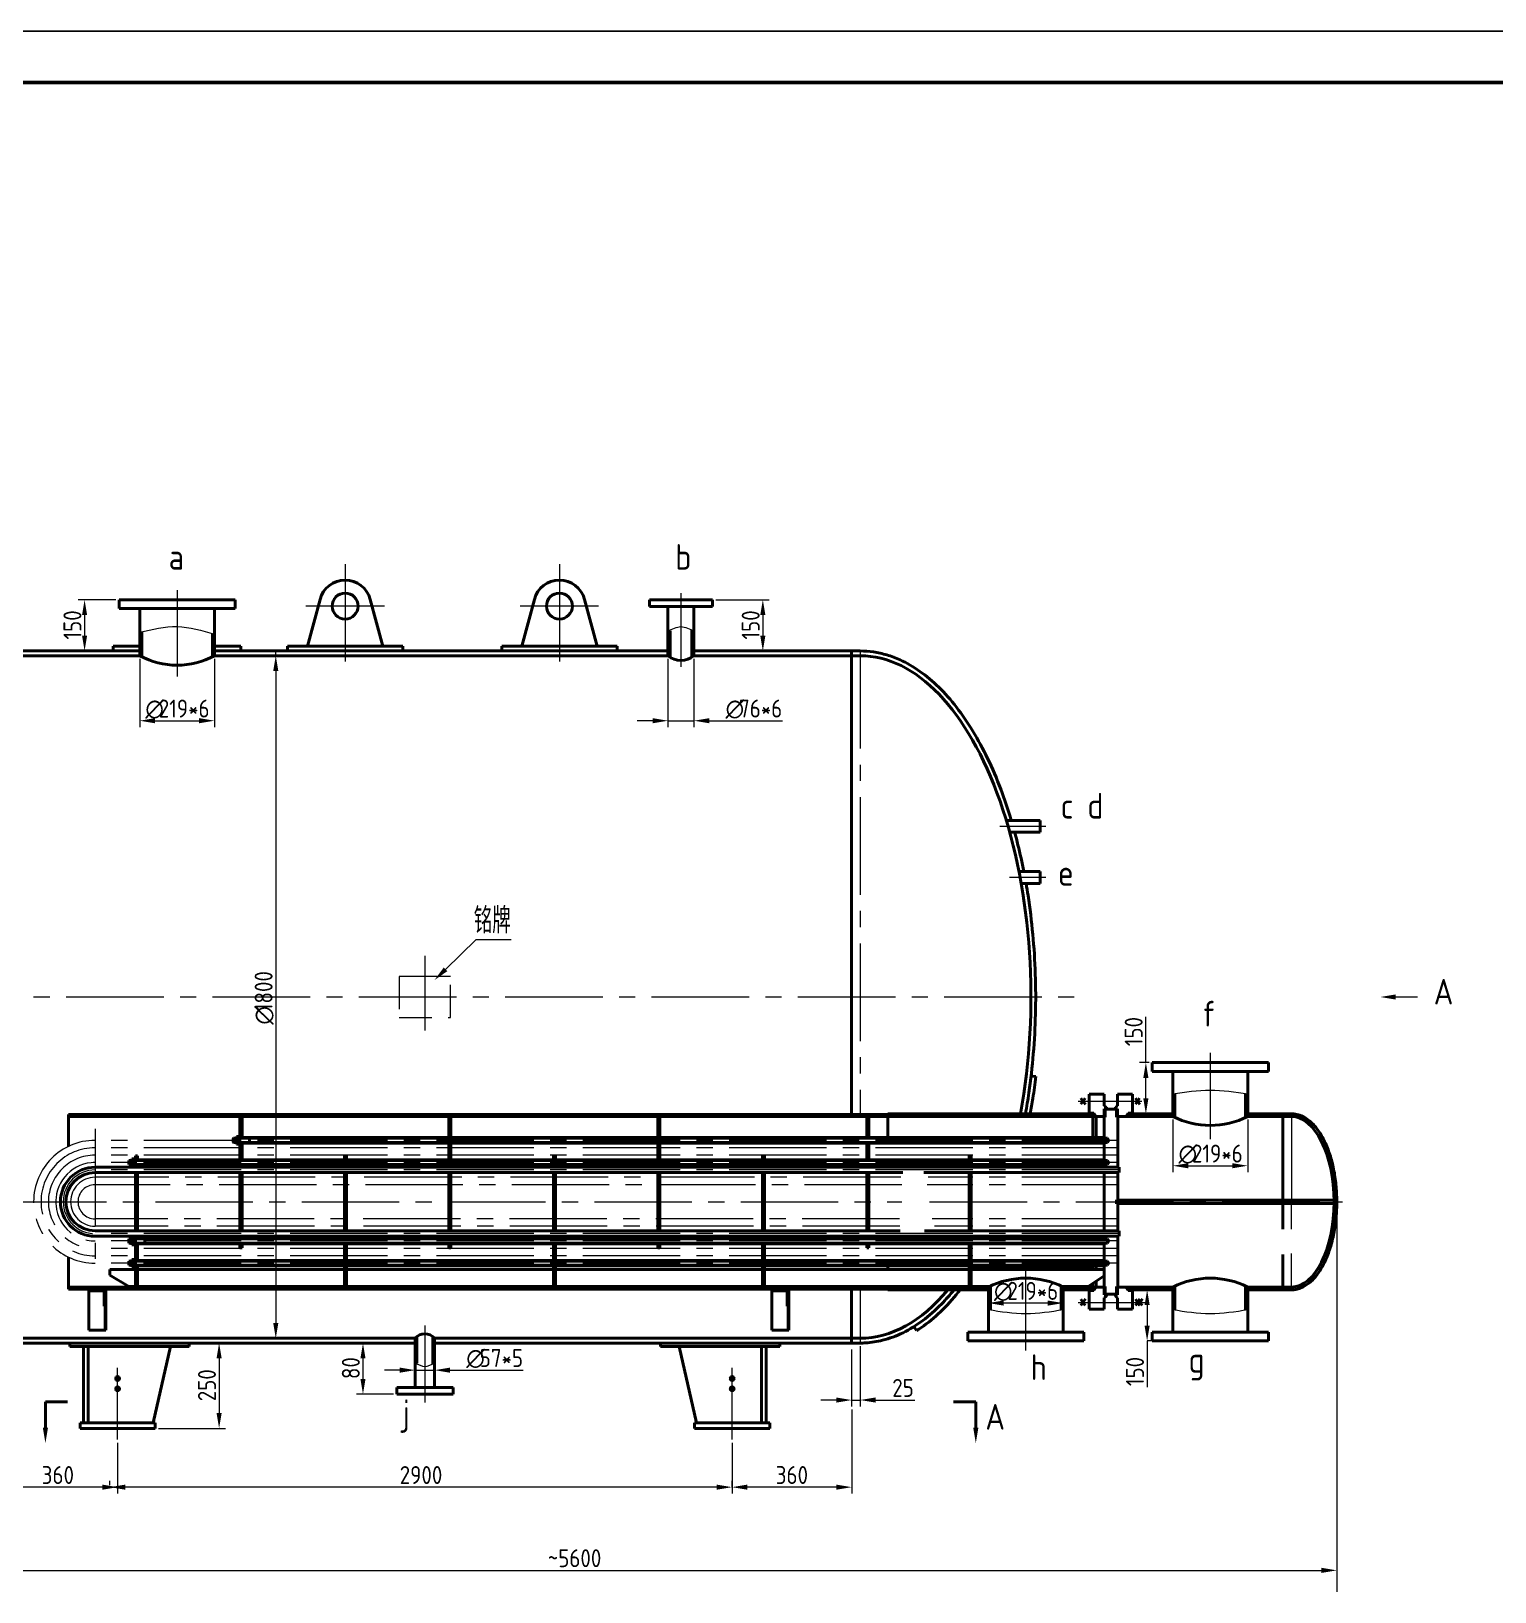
# Model space of a CAD drawing. Header units: millimetres. Extents: x -219752 to -218911, y 126587 to 127181.
# Drawn here: x -219603.5 to -219317.7, y 126875.7 to 127180.6 of the extents above; entities that cross this region are included whole.
import ezdxf

# ---------------------------------------------------------------- set-up
doc = ezdxf.new("R2010")
doc.units = ezdxf.units.MM
doc.linetypes.add('CENTER2', pattern=[28.575, 19.05, -3.175, 3.175, -3.175])
doc.linetypes.add('DASHED2', pattern=[9.525, 6.35, -3.175])
for name, color, linetype, lineweight in [('图层1', 7, 'Continuous', 40), ('图层3', 3, 'Continuous', 20), ('图层4', 2, 'Continuous', 20), ('图层5', 3, 'DASHED2', 20), ('图层6', 4, 'CENTER2', 20), ('图框_内框线', 5, 'Continuous', 50)]:
    doc.layers.add(name, color=color, linetype=linetype, lineweight=lineweight)
doc.layers.add('图框_外框线', color=7, linetype='Continuous')
doc.styles.add('工程字体', font='gbenor.shx', dxfattribs={"bigfont": 'gbcbig.shx'})
doc.dimstyles.new('ISO-25', dxfattribs={"dimtxt": 3.5, "dimasz": 3, "dimexe": 1.25, "dimexo": 0.625, "dimtad": 1, "dimtxsty": '工程字体', "dimcen": 2.5, "dimclrd": 3, "dimclre": 3, "dimclrt": 2, "dimadec": 0, "dimazin": 0, "dimtfac": 1, "dimtmove": 0, "dimatfit": 3, "dimfxl": 0, "dimlwd": 13, "dimlwe": 13, "dimarcsym": 0})

# ---------------------------------------------------------------- blocks, each defined once
blk = doc.blocks.new('*D3')
at = {"layer": 'Defpoints', "color": 0}
for p in [(-219609.95, 126911.11), (-219586.62, 126905.47), (-219609.95, 126896.16)]:
    blk.add_point(p, dxfattribs=at)
at = {"layer": '图层1', "color": 3, "lineweight": 13}
for p, q in [((-219609.95, 126910.48), (-219609.95, 126894.91)), ((-219586.62, 126904.85), (-219586.62, 126894.91)), ((-219589.62, 126896.16), (-219606.95, 126896.16))]:
    blk.add_line(p, q, dxfattribs=at)
at = {"layer": '图层1', "color": 3}
for points in [[(-219606.95, 126896.66), (-219606.95, 126895.66), (-219609.95, 126896.16)], [(-219589.62, 126896.66), (-219589.62, 126895.66), (-219586.62, 126896.16)]]:
    blk.add_solid(points, dxfattribs=at)
at = {"layer": '图层1', "color": 2, "insert": (-219598.28, 126898.53), "char_height": 3.5, "attachment_point": 5, "style": '工程字体'}
blk.add_mtext('360', dxfattribs=at)
blk = doc.blocks.new('*D5')
at = {"layer": 'Defpoints', "color": 0}
for p in [(-219588.12, 126896.16), (-219588.12, 126895.91), (-219466.62, 126895.56)]:
    blk.add_point(p, dxfattribs=at)
at = {"layer": '图层1', "color": 3, "lineweight": 13}
for p, q in [((-219588.12, 126896.53), (-219588.12, 126897.41)), ((-219469.62, 126896.16), (-219585.12, 126896.16)), ((-219466.62, 126896.18), (-219466.62, 126897.41))]:
    blk.add_line(p, q, dxfattribs=at)
at = {"layer": '图层1', "color": 3}
for points in [[(-219585.12, 126896.66), (-219585.12, 126895.66), (-219588.12, 126896.16)], [(-219469.62, 126896.66), (-219469.62, 126895.66), (-219466.62, 126896.16)]]:
    blk.add_solid(points, dxfattribs=at)
at = {"layer": '图层1', "color": 2, "insert": (-219527.37, 126898.53), "char_height": 3.5, "attachment_point": 5, "style": '工程字体'}
blk.add_mtext('2900', dxfattribs=at)
blk = doc.blocks.new('*D6')
at = {"layer": 'Defpoints', "color": 0}
for p in [(-219443.28, 126911.93), (-219466.62, 126905.47), (-219466.62, 126896.16)]:
    blk.add_point(p, dxfattribs=at)
at = {"layer": '图层1', "color": 3, "lineweight": 13}
for p, q in [((-219443.28, 126911.3), (-219443.28, 126894.91)), ((-219466.62, 126904.85), (-219466.62, 126894.91)), ((-219446.28, 126896.16), (-219463.62, 126896.16))]:
    blk.add_line(p, q, dxfattribs=at)
at = {"layer": '图层1', "color": 3}
for points in [[(-219463.62, 126896.66), (-219463.62, 126895.66), (-219466.62, 126896.16)], [(-219446.28, 126896.66), (-219446.28, 126895.66), (-219443.28, 126896.16)]]:
    blk.add_solid(points, dxfattribs=at)
at = {"layer": '图层1', "color": 2, "insert": (-219454.95, 126898.53), "char_height": 3.5, "attachment_point": 5, "style": '工程字体'}
blk.add_mtext('360', dxfattribs=at)

msp = doc.modelspace()

# ---------------------------------------------------------------- linework, layer by layer
msp.add_line((-219522.593, 126997.307), (-219516.577, 127003.162))
msp.add_solid([(-219522.244, 126996.949), (-219524.743, 126995.215), (-219522.942, 126997.666)])
at = {"layer": '图层1', "color": 3, "lineweight": 13}
for p, q in [((-219586.951, 127069.513), (-219594.311, 127069.513)), ((-219469.824, 127069.513), (-219459.374, 127069.513)), ((-219593.061, 127066.513), (-219593.061, 127062.513)), ((-219460.624, 127066.513), (-219460.624, 127062.513)), ((-219596.587, 127059.513), (-219591.811, 127059.513)), ((-219582.293, 127057.955), (-219582.293, 127044.633)), ((-219567.693, 127057.955), (-219567.693, 127044.633)), ((-219556.356, 127059.513), (-219556.981, 127059.513)), ((-219555.731, 127058.58), (-219555.731, 127059.513)), ((-219555.106, 127058.58), (-219554.481, 127058.58)), ((-219555.106, 127058.58), (-219554.481, 127058.58)), ((-219479.149, 127057.955), (-219479.149, 127044.633)), ((-219474.082, 127057.955), (-219474.082, 127044.633)), ((-219468.748, 127059.513), (-219459.374, 127059.513)), ((-219555.731, 127055.58), (-219555.731, 127052.58)), ((-219555.731, 127055.58), (-219555.731, 126928.247)), ((-219579.293, 127045.883), (-219570.693, 127045.883)), ((-219482.149, 127045.883), (-219485.149, 127045.883)), ((-219479.149, 127045.883), (-219474.082, 127045.883)), ((-219471.082, 127045.883), (-219456.771, 127045.883)), ((-219337.047, 126991.913), (-219332.783, 126991.913)), ((-219385.836, 126979.113), (-219385.836, 126988.032)), ((-219385.211, 126979.113), (-219387.086, 126979.113)), ((-219385.836, 126972.113), (-219385.836, 126976.113)), ((-219385.211, 126969.113), (-219387.086, 126969.113)), ((-219380.553, 126967.955), (-219380.553, 126957.7)), ((-219365.953, 126967.955), (-219365.953, 126957.7)), ((-219377.553, 126958.95), (-219368.953, 126958.95)), ((-219348.553, 126951.288), (-219348.553, 126875.722)), ((-219430.239, 126934.713), (-219430.864, 126934.713)), ((-219385.211, 126934.713), (-219387.086, 126934.713)), ((-219382.653, 126934.713), (-219385.558, 126934.713)), ((-219455.565, 126930.617), (-219455.565, 126928.742)), ((-219416.586, 126932.367), (-219416.586, 126930.873)), ((-219404.986, 126932.123), (-219413.586, 126932.123)), ((-219401.986, 126932.367), (-219401.986, 126930.873)), ((-219385.587, 126931.713), (-219385.587, 126927.713)), ((-219567.813, 126924.313), (-219565.547, 126924.313)), ((-219553.055, 126925.247), (-219556.981, 126925.247)), ((-219535.296, 126924.313), (-219539.954, 126924.313)), ((-219441.616, 126923.688), (-219441.616, 126911.928)), ((-219385.587, 126924.713), (-219385.587, 126915.71)), ((-219381.211, 126924.713), (-219385.558, 126924.713)), ((-219566.797, 126921.313), (-219566.797, 126910.647)), ((-219538.704, 126921.313), (-219538.704, 126917.313)), ((-219528.516, 126921.436), (-219528.516, 126917.767)), ((-219524.716, 126921.436), (-219524.716, 126917.767)), ((-219443.282, 126923.063), (-219443.282, 126911.928)), ((-219531.516, 126919.017), (-219534.516, 126919.017)), ((-219528.516, 126919.017), (-219524.716, 126919.017)), ((-219521.716, 126919.017), (-219507.428, 126919.017)), ((-219532.741, 126914.313), (-219539.954, 126914.313)), ((-219446.282, 126913.178), (-219449.282, 126913.178)), ((-219443.282, 126913.178), (-219441.616, 126913.178)), ((-219438.616, 126913.178), (-219430.962, 126913.178)), ((-219578.657, 126907.647), (-219565.547, 126907.647)), ((-219348.553, 126898.32), (-219348.553, 126878.655)), ((-219642.882, 126879.905), (-219351.553, 126879.905))]:
    msp.add_line(p, q, dxfattribs=at)
at = {"layer": '图层1'}
for p, q in [((-219586.326, 127069.513), (-219586.326, 127067.78)), ((-219574.993, 127069.513), (-219586.326, 127069.513)), ((-219586.326, 127067.78), (-219574.993, 127067.78)), ((-219582.293, 127067.78), (-219582.293, 127058.58)), ((-219574.993, 127069.513), (-219563.659, 127069.513)), ((-219563.659, 127067.78), (-219574.993, 127067.78)), ((-219567.693, 127067.78), (-219567.693, 127058.58)), ((-219563.659, 127069.513), (-219563.659, 127067.78)), ((-219547.08, 127069.593), (-219549.531, 127060.447)), ((-219537.292, 127069.593), (-219534.841, 127060.447)), ((-219505.241, 127069.593), (-219507.692, 127060.447)), ((-219495.453, 127069.593), (-219493.002, 127060.447)), ((-219476.616, 127069.513), (-219482.782, 127069.513)), ((-219482.782, 127069.513), (-219482.782, 127068.18)), ((-219482.782, 127068.18), (-219476.616, 127068.18)), ((-219479.149, 127068.18), (-219479.149, 127058.58)), ((-219476.616, 127069.513), (-219470.449, 127069.513)), ((-219470.449, 127068.18), (-219476.616, 127068.18)), ((-219474.082, 127068.18), (-219474.082, 127058.58)), ((-219470.449, 127069.513), (-219470.449, 127068.18)), ((-219474.482, 127063.615), (-219474.482, 127058.283)), ((-219581.893, 127063.189), (-219581.893, 127058.372)), ((-219568.093, 127062.906), (-219568.093, 127058.372)), ((-219478.749, 127063.427), (-219478.749, 127058.283)), ((-219582.293, 127059.513), (-219611.616, 127059.513)), ((-219582.293, 127058.58), (-219611.616, 127058.58)), ((-219582.293, 127060.447), (-219587.452, 127060.447)), ((-219587.452, 127060.447), (-219587.452, 127059.513)), ((-219562.534, 127060.447), (-219567.693, 127060.447)), ((-219479.149, 127059.513), (-219567.693, 127059.513)), ((-219479.149, 127058.58), (-219567.693, 127058.58)), ((-219562.534, 127060.447), (-219562.534, 127059.513)), ((-219530.917, 127060.447), (-219553.455, 127060.447)), ((-219553.455, 127060.447), (-219553.455, 127059.513)), ((-219530.917, 127060.447), (-219530.917, 127059.513)), ((-219511.616, 127060.447), (-219511.616, 127059.513)), ((-219489.078, 127060.447), (-219511.616, 127060.447)), ((-219489.078, 127060.447), (-219489.078, 127059.513)), ((-219441.616, 127059.513), (-219474.082, 127059.513)), ((-219441.616, 127058.58), (-219474.082, 127058.58)), ((-219443.282, 126968.98), (-219443.282, 127059.513)), ((-219406.444, 127026.413), (-219413.093, 127026.413)), ((-219406.444, 127024.08), (-219412.419, 127024.08)), ((-219406.444, 127026.413), (-219406.444, 127024.08)), ((-219406.444, 127016.413), (-219410.615, 127016.413)), ((-219406.444, 127016.413), (-219406.444, 127014.08)), ((-219406.444, 127014.08), (-219410.179, 127014.08)), ((-219373.253, 126979.113), (-219384.586, 126979.113)), ((-219384.586, 126979.113), (-219384.586, 126977.38)), ((-219373.253, 126979.113), (-219361.92, 126979.113)), ((-219361.92, 126979.113), (-219361.92, 126977.38)), ((-219408.249, 126976.474), (-219407.322, 126976.365)), ((-219384.586, 126977.38), (-219373.253, 126977.38)), ((-219380.553, 126977.38), (-219380.553, 126968.58)), ((-219361.92, 126977.38), (-219373.253, 126977.38)), ((-219365.953, 126977.38), (-219365.953, 126968.58)), ((-219398.513, 126972.169), (-219397.65, 126970.903)), ((-219397.679, 126972.167), (-219398.51, 126970.972)), ((-219393.953, 126972.913), (-219396.886, 126972.913)), ((-219396.886, 126972.913), (-219396.886, 126969.113)), ((-219393.953, 126972.913), (-219393.953, 126970.674)), ((-219391.353, 126972.913), (-219388.42, 126972.913)), ((-219391.353, 126972.913), (-219391.353, 126970.674)), ((-219388.42, 126972.913), (-219388.42, 126969.113)), ((-219387.884, 126972.169), (-219387.02, 126970.903)), ((-219387.05, 126972.167), (-219387.88, 126970.972)), ((-219380.153, 126972.986), (-219380.153, 126968.385)), ((-219366.353, 126973.051), (-219366.353, 126968.385)), ((-219436.22, 126969.113), (-219396.22, 126969.113)), ((-219436.22, 126964.44), (-219436.22, 126969.113)), ((-219396.02, 126969.247), (-219396.886, 126969.247)), ((-219396.22, 126969.247), (-219396.22, 126968.58)), ((-219396.02, 126969.247), (-219395.531, 126968.58)), ((-219393.553, 126970.413), (-219393.953, 126970.674)), ((-219393.553, 126970.08), (-219393.953, 126970.08)), ((-219393.953, 126970.08), (-219393.953, 126964.307)), ((-219393.953, 126969.976), (-219393.753, 126969.976)), ((-219393.753, 126969.976), (-219393.753, 126968.463)), ((-219393.753, 126969.976), (-219391.553, 126969.976)), ((-219393.553, 126970.413), (-219393.553, 126970.08)), ((-219391.753, 126970.413), (-219391.353, 126970.674)), ((-219391.753, 126970.413), (-219391.753, 126970.08)), ((-219391.753, 126970.08), (-219391.353, 126970.08)), ((-219391.553, 126968.463), (-219391.553, 126969.976)), ((-219391.553, 126969.976), (-219391.353, 126969.976)), ((-219391.353, 126970.08), (-219391.353, 126968.463)), ((-219389.286, 126969.247), (-219389.775, 126968.58)), ((-219389.286, 126969.247), (-219388.42, 126969.247)), ((-219389.086, 126969.247), (-219389.086, 126968.58)), ((-219380.553, 126969.113), (-219389.086, 126969.113)), ((-219357.42, 126969.113), (-219365.953, 126969.113)), ((-219359.086, 126969.113), (-219359.086, 126952.247)), ((-219596.22, 126968.98), (-219436.22, 126968.98)), ((-219596.22, 126968.98), (-219596.22, 126962.721)), ((-219596.22, 126968.58), (-219436.22, 126968.58)), ((-219562.72, 126968.3), (-219562.72, 126959.977)), ((-219562.32, 126968.3), (-219562.72, 126968.3)), ((-219562.32, 126968.3), (-219562.32, 126964.307)), ((-219521.92, 126968.3), (-219521.92, 126964.307)), ((-219521.52, 126968.3), (-219521.92, 126968.3)), ((-219521.52, 126968.3), (-219521.52, 126964.307)), ((-219481.12, 126968.3), (-219481.12, 126964.307)), ((-219480.72, 126968.3), (-219481.12, 126968.3)), ((-219480.72, 126968.3), (-219480.72, 126964.307)), ((-219440.32, 126968.3), (-219440.32, 126964.307)), ((-219439.92, 126968.3), (-219440.32, 126968.3)), ((-219439.92, 126968.3), (-219439.92, 126964.307)), ((-219436.22, 126968.58), (-219393.953, 126968.58)), ((-219396.22, 126968.58), (-219396.22, 126964.44)), ((-219395.531, 126968.58), (-219395.531, 126964.44)), ((-219393.953, 126968.693), (-219393.753, 126968.693)), ((-219393.953, 126968.463), (-219393.753, 126968.463)), ((-219391.553, 126968.693), (-219391.353, 126968.693)), ((-219391.286, 126968.463), (-219391.553, 126968.463)), ((-219391.553, 126968.463), (-219391.286, 126968.463)), ((-219380.553, 126968.58), (-219391.353, 126968.58)), ((-219391.286, 126968.463), (-219391.286, 126963.907)), ((-219357.42, 126968.58), (-219365.953, 126968.58)), ((-219563.997, 126964.307), (-219564.03, 126964.274)), ((-219564.03, 126964.274), (-219564.03, 126963.54)), ((-219564.03, 126963.54), (-219563.997, 126963.507)), ((-219393.31, 126964.307), (-219563.997, 126964.307)), ((-219563.997, 126964.307), (-219563.997, 126963.507)), ((-219393.31, 126963.507), (-219563.997, 126963.507)), ((-219562.72, 126964.641), (-219563.421, 126964.641)), ((-219563.421, 126964.641), (-219563.421, 126963.907)), ((-219563.421, 126963.173), (-219563.421, 126963.907)), ((-219562.72, 126963.173), (-219563.421, 126963.173)), ((-219563.07, 126964.641), (-219563.07, 126963.907)), ((-219563.07, 126963.173), (-219563.07, 126963.907)), ((-219521.92, 126964.44), (-219562.32, 126964.44)), ((-219521.92, 126964.374), (-219562.32, 126964.374)), ((-219562.32, 126963.507), (-219562.32, 126959.977)), ((-219521.92, 126963.44), (-219562.32, 126963.44)), ((-219521.92, 126963.374), (-219562.32, 126963.374)), ((-219560.876, 126964.307), (-219560.876, 126963.507)), ((-219521.92, 126963.507), (-219521.92, 126959.977)), ((-219481.12, 126964.44), (-219521.52, 126964.44)), ((-219481.12, 126964.374), (-219521.52, 126964.374)), ((-219521.52, 126963.507), (-219521.52, 126959.977)), ((-219481.12, 126963.44), (-219521.52, 126963.44)), ((-219481.12, 126963.374), (-219521.52, 126963.374)), ((-219481.12, 126963.507), (-219481.12, 126959.977)), ((-219440.32, 126964.44), (-219480.72, 126964.44)), ((-219440.32, 126964.374), (-219480.72, 126964.374)), ((-219480.72, 126963.507), (-219480.72, 126959.977)), ((-219440.32, 126963.44), (-219480.72, 126963.44)), ((-219440.32, 126963.374), (-219480.72, 126963.374)), ((-219440.32, 126963.507), (-219440.32, 126959.977)), ((-219393.953, 126964.44), (-219439.92, 126964.44)), ((-219393.953, 126964.374), (-219439.92, 126964.374)), ((-219439.92, 126963.507), (-219439.92, 126959.977)), ((-219393.953, 126963.44), (-219439.92, 126963.44)), ((-219393.953, 126963.374), (-219439.92, 126963.374)), ((-219393.953, 126963.507), (-219393.953, 126959.977)), ((-219393.31, 126964.307), (-219393.31, 126963.507)), ((-219393.31, 126964.307), (-219393.064, 126963.907)), ((-219393.064, 126963.907), (-219393.31, 126963.507)), ((-219391.286, 126963.907), (-219391.286, 126958.667)), ((-219584.43, 126959.944), (-219584.397, 126959.977)), ((-219584.43, 126959.21), (-219584.43, 126959.944)), ((-219393.31, 126959.977), (-219584.397, 126959.977)), ((-219584.397, 126959.177), (-219584.397, 126959.977)), ((-219583.12, 126960.311), (-219583.821, 126960.311)), ((-219583.821, 126960.311), (-219583.821, 126959.577)), ((-219583.47, 126960.311), (-219583.47, 126959.577)), ((-219583.12, 126960.913), (-219583.12, 126958.667)), ((-219582.72, 126960.913), (-219583.12, 126960.913)), ((-219582.72, 126960.913), (-219582.72, 126959.977)), ((-219562.72, 126960.11), (-219582.72, 126960.11)), ((-219562.72, 126960.044), (-219582.72, 126960.044)), ((-219581.276, 126959.177), (-219581.276, 126959.977)), ((-219542.32, 126960.11), (-219562.32, 126960.11)), ((-219542.32, 126960.044), (-219562.32, 126960.044)), ((-219542.32, 126960.913), (-219542.32, 126959.977)), ((-219541.92, 126960.913), (-219542.32, 126960.913)), ((-219541.92, 126960.913), (-219541.92, 126959.977)), ((-219521.92, 126960.11), (-219541.92, 126960.11)), ((-219521.92, 126960.044), (-219541.92, 126960.044)), ((-219501.52, 126960.11), (-219521.52, 126960.11)), ((-219501.52, 126960.044), (-219521.52, 126960.044)), ((-219501.52, 126960.913), (-219501.52, 126959.977)), ((-219501.52, 126960.913), (-219501.12, 126960.913)), ((-219501.12, 126960.913), (-219501.12, 126959.977)), ((-219481.12, 126960.11), (-219501.12, 126960.11)), ((-219481.12, 126960.044), (-219501.12, 126960.044)), ((-219460.72, 126960.11), (-219480.72, 126960.11)), ((-219460.72, 126960.044), (-219480.72, 126960.044)), ((-219460.72, 126960.913), (-219460.72, 126959.977)), ((-219460.72, 126960.913), (-219460.32, 126960.913)), ((-219460.32, 126960.913), (-219460.32, 126959.977)), ((-219440.32, 126960.11), (-219460.32, 126960.11)), ((-219440.32, 126960.044), (-219460.32, 126960.044)), ((-219420.32, 126960.11), (-219439.92, 126960.11)), ((-219420.32, 126960.044), (-219439.92, 126960.044)), ((-219420.32, 126960.913), (-219420.32, 126959.977)), ((-219420.32, 126960.913), (-219419.92, 126960.913)), ((-219419.92, 126959.977), (-219419.92, 126960.913)), ((-219393.953, 126960.11), (-219419.92, 126960.11)), ((-219393.953, 126960.044), (-219419.92, 126960.044)), ((-219393.064, 126959.577), (-219393.31, 126959.977)), ((-219393.31, 126959.177), (-219393.31, 126959.977)), ((-219391.02, 126958.667), (-219591.02, 126958.667)), ((-219433.257, 126957.6), (-219591.02, 126957.6)), ((-219584.397, 126959.177), (-219584.43, 126959.21)), ((-219393.31, 126959.177), (-219584.397, 126959.177)), ((-219583.821, 126958.843), (-219583.821, 126959.577)), ((-219583.12, 126958.843), (-219583.821, 126958.843)), ((-219583.47, 126958.843), (-219583.47, 126959.577)), ((-219583.12, 126957.6), (-219583.12, 126946.227)), ((-219582.72, 126958.667), (-219582.72, 126959.177)), ((-219582.72, 126959.177), (-219582.72, 126958.667)), ((-219562.72, 126959.11), (-219582.72, 126959.11)), ((-219562.72, 126959.044), (-219582.72, 126959.044)), ((-219582.72, 126957.6), (-219582.72, 126946.227)), ((-219562.72, 126959.177), (-219562.72, 126958.667)), ((-219562.72, 126957.6), (-219562.72, 126946.227)), ((-219562.32, 126959.177), (-219562.32, 126958.667)), ((-219542.32, 126959.11), (-219562.32, 126959.11)), ((-219542.32, 126959.044), (-219562.32, 126959.044)), ((-219562.32, 126957.6), (-219562.32, 126946.227)), ((-219542.32, 126959.177), (-219542.32, 126958.667)), ((-219542.32, 126957.6), (-219542.32, 126946.227)), ((-219541.92, 126959.177), (-219541.92, 126958.667)), ((-219521.92, 126959.11), (-219541.92, 126959.11)), ((-219521.92, 126959.044), (-219541.92, 126959.044)), ((-219541.92, 126957.6), (-219541.92, 126946.227)), ((-219521.92, 126959.177), (-219521.92, 126958.667)), ((-219521.92, 126957.6), (-219521.92, 126946.227)), ((-219521.52, 126959.177), (-219521.52, 126958.667)), ((-219501.52, 126959.11), (-219521.52, 126959.11)), ((-219501.52, 126959.044), (-219521.52, 126959.044)), ((-219521.52, 126957.6), (-219521.52, 126946.227)), ((-219501.52, 126959.177), (-219501.52, 126958.667)), ((-219501.52, 126957.6), (-219501.52, 126946.227)), ((-219501.12, 126959.177), (-219501.12, 126958.667)), ((-219481.12, 126959.11), (-219501.12, 126959.11)), ((-219481.12, 126959.044), (-219501.12, 126959.044)), ((-219501.12, 126957.6), (-219501.12, 126946.227)), ((-219481.12, 126959.177), (-219481.12, 126958.667)), ((-219481.12, 126957.6), (-219481.12, 126946.227)), ((-219480.72, 126959.177), (-219480.72, 126958.667)), ((-219460.72, 126959.11), (-219480.72, 126959.11)), ((-219460.72, 126959.044), (-219480.72, 126959.044)), ((-219480.72, 126957.6), (-219480.72, 126946.227)), ((-219460.72, 126959.177), (-219460.72, 126958.667)), ((-219460.72, 126957.6), (-219460.72, 126946.227)), ((-219460.32, 126959.177), (-219460.32, 126958.667)), ((-219440.32, 126959.11), (-219460.32, 126959.11)), ((-219440.32, 126959.044), (-219460.32, 126959.044)), ((-219460.32, 126957.6), (-219460.32, 126946.227)), ((-219440.32, 126959.177), (-219440.32, 126958.667)), ((-219440.32, 126957.6), (-219440.32, 126946.227)), ((-219439.92, 126959.177), (-219439.92, 126958.667)), ((-219420.32, 126959.11), (-219439.92, 126959.11)), ((-219420.32, 126959.044), (-219439.92, 126959.044)), ((-219439.92, 126957.6), (-219439.92, 126946.227)), ((-219391.02, 126957.6), (-219429.169, 126957.6)), ((-219420.32, 126959.177), (-219420.32, 126958.667)), ((-219420.32, 126957.6), (-219420.32, 126946.227)), ((-219419.92, 126958.667), (-219419.92, 126959.177)), ((-219393.953, 126959.11), (-219419.92, 126959.11)), ((-219393.953, 126959.044), (-219419.92, 126959.044)), ((-219419.92, 126946.227), (-219419.92, 126957.6)), ((-219393.953, 126959.177), (-219393.953, 126958.667)), ((-219393.953, 126957.6), (-219393.953, 126946.227)), ((-219393.31, 126959.177), (-219393.064, 126959.577)), ((-219391.286, 126957.6), (-219391.286, 126952.247)), ((-219391.02, 126958.667), (-219391.02, 126957.6)), ((-219391.286, 126952.313), (-219391.553, 126952.313)), ((-219391.553, 126952.313), (-219391.553, 126951.513)), ((-219391.553, 126952.297), (-219391.353, 126952.297)), ((-219391.553, 126951.53), (-219391.353, 126951.53)), ((-219391.553, 126951.513), (-219391.286, 126951.513)), ((-219391.353, 126952.297), (-219391.353, 126951.913)), ((-219391.353, 126952.247), (-219349.088, 126952.247)), ((-219391.353, 126951.53), (-219391.353, 126951.913)), ((-219391.353, 126951.58), (-219349.088, 126951.58)), ((-219391.353, 126951.58), (-219391.353, 126951.53)), ((-219391.286, 126946.227), (-219391.286, 126951.58)), ((-219359.086, 126946.545), (-219359.086, 126951.58)), ((-219433.815, 126946.227), (-219591.02, 126946.227)), ((-219391.02, 126945.16), (-219591.02, 126945.16)), ((-219583.12, 126944.984), (-219583.821, 126944.984)), ((-219583.821, 126944.984), (-219583.821, 126944.25)), ((-219583.47, 126944.984), (-219583.47, 126944.25)), ((-219583.12, 126945.16), (-219583.12, 126935.431)), ((-219582.72, 126945.16), (-219582.72, 126944.65)), ((-219562.72, 126944.783), (-219582.72, 126944.783)), ((-219562.72, 126944.717), (-219582.72, 126944.717)), ((-219562.72, 126945.16), (-219562.72, 126944.65)), ((-219562.32, 126945.16), (-219562.32, 126944.65)), ((-219542.32, 126944.783), (-219562.32, 126944.783)), ((-219542.32, 126944.717), (-219562.32, 126944.717)), ((-219542.32, 126945.16), (-219542.32, 126944.65)), ((-219541.92, 126945.16), (-219541.92, 126944.65)), ((-219521.92, 126944.783), (-219541.92, 126944.783)), ((-219521.92, 126944.717), (-219541.92, 126944.717)), ((-219521.92, 126945.16), (-219521.92, 126944.65)), ((-219521.52, 126945.16), (-219521.52, 126944.65)), ((-219501.52, 126944.783), (-219521.52, 126944.783)), ((-219501.52, 126944.717), (-219521.52, 126944.717)), ((-219501.52, 126945.16), (-219501.52, 126944.65)), ((-219501.12, 126945.16), (-219501.12, 126944.65)), ((-219481.12, 126944.783), (-219501.12, 126944.783)), ((-219481.12, 126944.717), (-219501.12, 126944.717)), ((-219481.12, 126945.16), (-219481.12, 126944.65)), ((-219480.72, 126945.16), (-219480.72, 126944.65)), ((-219460.72, 126944.783), (-219480.72, 126944.783)), ((-219460.72, 126944.717), (-219480.72, 126944.717)), ((-219460.72, 126945.16), (-219460.72, 126944.65)), ((-219460.32, 126945.16), (-219460.32, 126944.65)), ((-219440.32, 126944.783), (-219460.32, 126944.783)), ((-219440.32, 126944.717), (-219460.32, 126944.717)), ((-219440.32, 126945.16), (-219440.32, 126944.65)), ((-219439.92, 126945.16), (-219439.92, 126944.65)), ((-219420.32, 126944.783), (-219439.92, 126944.783)), ((-219420.32, 126944.717), (-219439.92, 126944.717)), ((-219391.02, 126946.227), (-219429.057, 126946.227)), ((-219420.32, 126945.16), (-219420.32, 126944.65)), ((-219419.92, 126944.65), (-219419.92, 126945.16)), ((-219393.953, 126944.783), (-219419.92, 126944.783)), ((-219393.953, 126944.717), (-219419.92, 126944.717)), ((-219393.953, 126945.16), (-219393.953, 126944.65)), ((-219391.286, 126939.92), (-219391.286, 126945.16)), ((-219391.02, 126946.227), (-219391.02, 126945.16)), ((-219584.397, 126944.65), (-219584.43, 126944.617)), ((-219584.43, 126944.617), (-219584.43, 126943.883)), ((-219584.43, 126943.883), (-219584.397, 126943.85)), ((-219584.397, 126944.65), (-219584.397, 126943.85)), ((-219393.31, 126944.65), (-219584.397, 126944.65)), ((-219393.31, 126943.85), (-219584.397, 126943.85)), ((-219583.821, 126943.516), (-219583.821, 126944.25)), ((-219583.12, 126943.516), (-219583.821, 126943.516)), ((-219583.47, 126943.516), (-219583.47, 126944.25)), ((-219582.72, 126943.85), (-219582.72, 126940.32)), ((-219562.72, 126943.783), (-219582.72, 126943.783)), ((-219562.72, 126943.717), (-219582.72, 126943.717)), ((-219581.276, 126944.65), (-219581.276, 126943.85)), ((-219562.72, 126943.85), (-219562.72, 126942.913)), ((-219562.32, 126942.913), (-219562.72, 126942.913)), ((-219562.32, 126943.85), (-219562.32, 126942.913)), ((-219542.32, 126943.783), (-219562.32, 126943.783)), ((-219542.32, 126943.717), (-219562.32, 126943.717)), ((-219542.32, 126943.85), (-219542.32, 126940.32)), ((-219541.92, 126943.85), (-219541.92, 126940.32)), ((-219521.92, 126943.783), (-219541.92, 126943.783)), ((-219521.92, 126943.717), (-219541.92, 126943.717)), ((-219521.92, 126943.85), (-219521.92, 126942.913)), ((-219521.52, 126942.913), (-219521.92, 126942.913)), ((-219521.52, 126943.85), (-219521.52, 126942.913)), ((-219501.52, 126943.783), (-219521.52, 126943.783)), ((-219501.52, 126943.717), (-219521.52, 126943.717)), ((-219501.52, 126943.85), (-219501.52, 126940.32)), ((-219501.12, 126943.85), (-219501.12, 126940.32)), ((-219481.12, 126943.783), (-219501.12, 126943.783)), ((-219481.12, 126943.717), (-219501.12, 126943.717)), ((-219481.12, 126943.85), (-219481.12, 126942.913)), ((-219480.72, 126942.913), (-219481.12, 126942.913)), ((-219480.72, 126943.85), (-219480.72, 126942.913)), ((-219460.72, 126943.783), (-219480.72, 126943.783)), ((-219460.72, 126943.717), (-219480.72, 126943.717)), ((-219460.72, 126943.85), (-219460.72, 126940.32)), ((-219460.32, 126943.85), (-219460.32, 126940.32)), ((-219440.32, 126943.783), (-219460.32, 126943.783)), ((-219440.32, 126943.717), (-219460.32, 126943.717)), ((-219440.32, 126943.85), (-219440.32, 126942.913)), ((-219439.92, 126942.913), (-219440.32, 126942.913)), ((-219439.92, 126943.85), (-219439.92, 126942.913)), ((-219420.32, 126943.783), (-219439.92, 126943.783)), ((-219420.32, 126943.717), (-219439.92, 126943.717)), ((-219420.32, 126943.85), (-219420.32, 126940.32)), ((-219419.92, 126940.32), (-219419.92, 126943.85)), ((-219393.953, 126943.783), (-219419.92, 126943.783)), ((-219393.953, 126943.717), (-219419.92, 126943.717)), ((-219393.953, 126943.85), (-219393.953, 126940.32)), ((-219393.31, 126944.65), (-219393.31, 126943.85)), ((-219393.31, 126944.65), (-219393.064, 126944.25)), ((-219393.064, 126944.25), (-219393.31, 126943.85)), ((-219596.22, 126941.106), (-219596.22, 126934.847)), ((-219588.158, 126938.698), (-219588.158, 126937.575)), ((-219583.12, 126938.698), (-219588.158, 126938.698)), ((-219584.397, 126940.32), (-219584.43, 126940.287)), ((-219584.43, 126940.287), (-219584.43, 126939.553)), ((-219584.43, 126939.553), (-219584.397, 126939.52)), ((-219393.31, 126940.32), (-219584.397, 126940.32)), ((-219584.397, 126940.32), (-219584.397, 126939.52)), ((-219393.31, 126939.52), (-219584.397, 126939.52)), ((-219583.821, 126940.654), (-219583.821, 126939.92)), ((-219583.12, 126940.654), (-219583.821, 126940.654)), ((-219583.821, 126939.186), (-219583.821, 126939.92)), ((-219583.12, 126939.186), (-219583.821, 126939.186)), ((-219583.47, 126940.654), (-219583.47, 126939.92)), ((-219583.47, 126939.186), (-219583.47, 126939.92)), ((-219542.32, 126940.453), (-219582.72, 126940.453)), ((-219542.32, 126940.387), (-219582.72, 126940.387)), ((-219582.72, 126939.52), (-219582.72, 126935.431)), ((-219542.32, 126939.453), (-219582.72, 126939.453)), ((-219542.32, 126939.387), (-219582.72, 126939.387)), ((-219542.32, 126938.698), (-219582.72, 126938.698)), ((-219581.276, 126940.32), (-219581.276, 126939.52)), ((-219542.32, 126939.52), (-219542.32, 126935.431)), ((-219501.52, 126940.453), (-219541.92, 126940.453)), ((-219501.52, 126940.387), (-219541.92, 126940.387)), ((-219541.92, 126939.52), (-219541.92, 126935.431)), ((-219501.52, 126939.453), (-219541.92, 126939.453)), ((-219501.52, 126939.387), (-219541.92, 126939.387)), ((-219501.52, 126938.698), (-219541.92, 126938.698)), ((-219501.52, 126939.52), (-219501.52, 126935.431)), ((-219460.72, 126940.453), (-219501.12, 126940.453)), ((-219460.72, 126940.387), (-219501.12, 126940.387)), ((-219501.12, 126939.52), (-219501.12, 126935.431)), ((-219460.72, 126939.453), (-219501.12, 126939.453)), ((-219460.72, 126939.387), (-219501.12, 126939.387)), ((-219460.72, 126938.698), (-219501.12, 126938.698)), ((-219460.72, 126939.52), (-219460.72, 126935.431)), ((-219420.32, 126940.453), (-219460.32, 126940.453)), ((-219420.32, 126940.387), (-219460.32, 126940.387)), ((-219460.32, 126939.52), (-219460.32, 126935.431)), ((-219420.32, 126939.453), (-219460.32, 126939.453)), ((-219420.32, 126939.387), (-219460.32, 126939.387)), ((-219420.32, 126938.698), (-219460.32, 126938.698)), ((-219436.22, 126938.698), (-219436.22, 126939.387)), ((-219420.32, 126939.52), (-219420.32, 126935.431)), ((-219393.953, 126940.453), (-219419.92, 126940.453)), ((-219393.953, 126940.387), (-219419.92, 126940.387)), ((-219419.92, 126935.431), (-219419.92, 126939.52)), ((-219393.953, 126939.453), (-219419.92, 126939.453)), ((-219393.953, 126939.387), (-219419.92, 126939.387)), ((-219419.92, 126939.205), (-219396.22, 126939.205)), ((-219393.953, 126938.698), (-219419.92, 126938.698)), ((-219396.22, 126938.698), (-219396.22, 126939.387)), ((-219395.531, 126938.698), (-219395.531, 126939.387)), ((-219393.953, 126939.52), (-219393.953, 126933.747)), ((-219393.953, 126938.698), (-219393.953, 126937.474)), ((-219393.31, 126940.32), (-219393.064, 126939.92)), ((-219393.31, 126940.32), (-219393.31, 126939.52)), ((-219393.064, 126939.92), (-219393.31, 126939.52)), ((-219391.286, 126935.364), (-219391.286, 126939.92)), ((-219359.086, 126934.713), (-219359.086, 126941.624)), ((-219588.158, 126937.575), (-219584.412, 126935.365)), ((-219393.953, 126937.474), (-219397.081, 126935.365)), ((-219396.22, 126934.58), (-219396.22, 126935.945)), ((-219395.531, 126935.247), (-219395.531, 126936.41)), ((-219596.22, 126935.247), (-219416.586, 126935.247)), ((-219596.22, 126934.847), (-219436.22, 126934.847)), ((-219592.231, 126934.847), (-219592.231, 126926.821)), ((-219592.231, 126934.513), (-219589.231, 126934.513)), ((-219592.231, 126934.513), (-219589.231, 126934.513)), ((-219589.231, 126931.513), (-219589.231, 126934.513)), ((-219588.898, 126934.847), (-219588.898, 126931.513)), ((-219584.412, 126935.365), (-219416.348, 126935.365)), ((-219582.72, 126935.431), (-219583.12, 126935.431)), ((-219541.92, 126935.431), (-219542.32, 126935.431)), ((-219501.12, 126935.431), (-219501.52, 126935.431)), ((-219460.32, 126935.431), (-219460.72, 126935.431)), ((-219458.898, 126934.847), (-219458.898, 126926.821)), ((-219458.898, 126934.513), (-219455.898, 126934.513)), ((-219455.898, 126931.513), (-219455.898, 126934.513)), ((-219455.565, 126934.847), (-219455.565, 126931.513)), ((-219443.282, 126924.313), (-219443.282, 126934.847)), ((-219436.22, 126934.713), (-219436.22, 126935.365)), ((-219436.22, 126934.713), (-219416.586, 126934.713)), ((-219420.32, 126935.431), (-219419.92, 126935.431)), ((-219416.586, 126926.447), (-219416.586, 126935.247)), ((-219416.186, 126930.841), (-219416.186, 126935.442)), ((-219402.386, 126930.776), (-219402.386, 126935.442)), ((-219402.224, 126935.365), (-219397.081, 126935.365)), ((-219401.986, 126926.447), (-219401.986, 126935.247)), ((-219401.986, 126935.247), (-219393.953, 126935.247)), ((-219401.986, 126934.713), (-219396.22, 126934.713)), ((-219398.513, 126931.658), (-219397.65, 126932.924)), ((-219397.679, 126931.66), (-219398.51, 126932.855)), ((-219396.886, 126930.913), (-219396.886, 126934.713)), ((-219396.02, 126934.58), (-219396.886, 126934.58)), ((-219396.02, 126934.58), (-219395.531, 126935.247)), ((-219393.753, 126935.364), (-219393.953, 126935.364)), ((-219393.953, 126935.133), (-219393.753, 126935.133)), ((-219393.953, 126933.851), (-219391.553, 126933.851)), ((-219393.553, 126933.747), (-219393.953, 126933.747)), ((-219393.553, 126933.413), (-219393.953, 126933.153)), ((-219393.953, 126930.913), (-219393.953, 126933.153)), ((-219393.953, 126933.153), (-219393.953, 126930.913)), ((-219393.753, 126933.851), (-219393.753, 126935.364)), ((-219393.553, 126933.413), (-219393.553, 126933.851)), ((-219391.753, 126933.413), (-219391.753, 126933.851)), ((-219391.753, 126933.747), (-219391.353, 126933.747)), ((-219391.753, 126933.413), (-219391.353, 126933.153)), ((-219391.286, 126935.364), (-219391.553, 126935.364)), ((-219391.553, 126935.364), (-219391.553, 126933.851)), ((-219391.353, 126935.133), (-219391.553, 126935.133)), ((-219391.353, 126933.851), (-219391.553, 126933.851)), ((-219391.353, 126935.364), (-219391.353, 126933.747)), ((-219380.553, 126935.247), (-219391.353, 126935.247)), ((-219391.353, 126933.153), (-219391.353, 126930.913)), ((-219391.353, 126930.913), (-219391.353, 126933.153)), ((-219389.286, 126934.58), (-219389.775, 126935.247)), ((-219389.286, 126934.58), (-219388.42, 126934.58)), ((-219389.086, 126934.58), (-219389.086, 126935.247)), ((-219380.553, 126934.713), (-219389.086, 126934.713)), ((-219388.42, 126930.913), (-219388.42, 126934.713)), ((-219387.884, 126931.658), (-219387.02, 126932.924)), ((-219387.05, 126931.66), (-219387.88, 126932.855)), ((-219387.361, 126931.658), (-219386.498, 126932.924)), ((-219386.527, 126931.66), (-219387.358, 126932.855)), ((-219380.553, 126926.447), (-219380.553, 126935.247)), ((-219380.153, 126930.841), (-219380.153, 126935.442)), ((-219366.353, 126930.776), (-219366.353, 126935.442)), ((-219357.42, 126935.247), (-219365.953, 126935.247)), ((-219365.953, 126926.447), (-219365.953, 126935.247)), ((-219357.42, 126934.713), (-219365.953, 126934.713)), ((-219588.898, 126931.513), (-219588.898, 126926.821)), ((-219455.565, 126931.513), (-219455.898, 126931.513)), ((-219455.565, 126931.513), (-219455.898, 126931.513)), ((-219455.565, 126931.513), (-219455.565, 126926.821)), ((-219393.953, 126930.913), (-219396.886, 126930.913)), ((-219391.353, 126930.913), (-219388.42, 126930.913)), ((-219592.231, 126926.821), (-219588.898, 126926.821)), ((-219458.898, 126926.821), (-219455.565, 126926.821)), ((-219431.121, 126927.526), (-219430.624, 126926.736)), ((-219420.62, 126926.447), (-219409.286, 126926.447)), ((-219420.62, 126924.713), (-219420.62, 126926.447)), ((-219397.953, 126926.447), (-219409.286, 126926.447)), ((-219397.953, 126924.713), (-219397.953, 126926.447)), ((-219384.586, 126924.713), (-219384.586, 126926.447)), ((-219384.586, 126926.447), (-219373.253, 126926.447)), ((-219361.92, 126926.447), (-219373.253, 126926.447)), ((-219361.92, 126924.713), (-219361.92, 126926.447)), ((-219611.616, 126925.247), (-219528.516, 126925.247)), ((-219611.616, 126924.313), (-219528.516, 126924.313)), ((-219595.949, 126923.647), (-219595.949, 126924.313)), ((-219595.949, 126923.647), (-219572.616, 126923.647)), ((-219593.282, 126908.713), (-219593.282, 126923.647)), ((-219592.349, 126908.713), (-219592.349, 126923.647)), ((-219579.682, 126908.713), (-219576.256, 126923.647)), ((-219572.616, 126923.647), (-219572.616, 126924.313)), ((-219528.516, 126925.247), (-219528.516, 126915.647)), ((-219528.182, 126925.567), (-219528.182, 126920.401)), ((-219525.049, 126925.567), (-219525.049, 126920.24)), ((-219524.716, 126925.247), (-219524.716, 126915.647)), ((-219524.716, 126925.247), (-219441.616, 126925.247)), ((-219524.716, 126924.313), (-219441.616, 126924.313)), ((-219480.616, 126923.647), (-219480.616, 126924.313)), ((-219457.282, 126923.647), (-219480.616, 126923.647)), ((-219473.549, 126908.713), (-219476.976, 126923.647)), ((-219460.882, 126908.713), (-219460.882, 126923.647)), ((-219459.949, 126908.713), (-219459.949, 126923.647)), ((-219457.282, 126923.647), (-219457.282, 126924.313)), ((-219409.286, 126924.713), (-219420.62, 126924.713)), ((-219409.286, 126924.713), (-219397.953, 126924.713)), ((-219373.253, 126924.713), (-219384.586, 126924.713)), ((-219373.253, 126924.713), (-219361.92, 126924.713)), ((-219532.116, 126914.313), (-219532.116, 126915.647)), ((-219532.116, 126915.647), (-219526.616, 126915.647)), ((-219526.616, 126914.313), (-219532.116, 126914.313)), ((-219521.116, 126915.647), (-219526.616, 126915.647)), ((-219526.616, 126914.313), (-219521.116, 126914.313)), ((-219521.116, 126914.313), (-219521.116, 126915.647)), ((-219600.714, 126912.813), (-219596.383, 126912.813)), ((-219423.369, 126912.813), (-219419.037, 126912.813)), ((-219593.949, 126907.647), (-219593.949, 126908.713)), ((-219593.949, 126908.713), (-219579.282, 126908.713)), ((-219592.349, 126908.713), (-219579.682, 126908.713)), ((-219579.282, 126908.713), (-219579.282, 126907.647)), ((-219473.949, 126908.713), (-219473.949, 126907.647)), ((-219459.282, 126908.713), (-219473.949, 126908.713)), ((-219460.882, 126908.713), (-219473.549, 126908.713)), ((-219459.282, 126907.647), (-219459.282, 126908.713)), ((-219586.616, 126907.647), (-219593.949, 126907.647)), ((-219579.282, 126907.647), (-219586.616, 126907.647)), ((-219473.949, 126907.647), (-219466.616, 126907.647)), ((-219466.616, 126907.647), (-219459.282, 126907.647))]:
    msp.add_line(p, q, dxfattribs=at)
at = {"layer": '图层1', "color": 3}
for p, q in [((-219600.714, 126912.813), (-219600.714, 126907.753)), ((-219419.037, 126912.813), (-219419.037, 126907.753))]:
    msp.add_line(p, q, dxfattribs=at)
at = {"layer": '图层1'}
for centre, radius in [((-219542.186, 127068.282), 2.533), ((-219500.347, 127068.282), 2.533), ((-219586.616, 126917.38), 0.367), ((-219466.616, 126917.38), 0.367), ((-219586.616, 126915.38), 0.367), ((-219466.616, 126915.38), 0.367)]:
    msp.add_circle(centre, radius, dxfattribs=at)
for centre, radius, start, end in [((-219542.186, 127068.282), 5.067, 15, 165), ((-219500.347, 127068.282), 5.067, 15, 165), ((-219574.993, 127072.106), 15.37, 241.64381, 298.35619), ((-219476.616, 127061.573), 3.921, 229.75513, 310.24487), ((-219373.253, 126983.028), 16.188, 243.19455, 296.80545), ((-219591.02, 126951.913), 6.753, 90, 270), ((-219591.02, 126951.913), 5.687, 90, 270), ((-219409.286, 126920.799), 16.188, 63.19455, 116.80545), ((-219373.253, 126920.799), 16.188, 63.19455, 116.80545), ((-219526.616, 126923.6), 2.515, 40.9216, 139.0784)]:
    msp.add_arc(centre, radius, start, end, dxfattribs=at)
at = {"layer": '图层1', "extrusion": (0, 0, -1)}
for start_param, end_param in [(0, 1.9198407), (2.6021595, 3.1415927)]:
    msp.add_ellipse((-219441.616, 126991.913), major_axis=(0, 66.667), ratio=0.5, start_param=start_param, end_param=end_param, dxfattribs=at)
at = {"layer": '图层1'}
msp.add_ellipse((-219357.42, 126951.913), major_axis=(0, 16.667), ratio=0.5, start_param=3.1415927, end_param=6.2831853, dxfattribs=at)
for points, knots in [([(-219441.616, 127059.513), (-219440.741, 127059.513), (-219439.866, 127059.448), (-219438.123, 127059.188), (-219437.255, 127058.993), (-219435.533, 127058.475), (-219434.678, 127058.153), (-219432.515, 127057.168), (-219431.22, 127056.417), (-219428.693, 127054.629), (-219427.462, 127053.592), (-219425.075, 127051.247), (-219423.92, 127049.941), (-219421.699, 127047.076), (-219420.634, 127045.518), (-219418.604, 127042.172), (-219417.64, 127040.385), (-219415.824, 127036.603), (-219414.972, 127034.609), (-219413.438, 127030.563), (-219412.749, 127028.522), (-219412.118, 127026.413)], [0, 0, 0, 0, 0.0745751, 0.0745751, 0.1491503, 0.1491503, 0.2237254, 0.2237254, 0.3401102, 0.3401102, 0.456495, 0.456495, 0.5728798, 0.5728798, 0.6892646, 0.6892646, 0.8056493, 0.8056493, 0.9220341, 0.9220341, 1.0315528, 1.0315528, 1.0315528, 1.0315528]), ([(-219411.451, 127024.08), (-219411.004, 127022.44), (-219410.591, 127020.763), (-219410.021, 127018.182), (-219409.838, 127017.301), (-219409.664, 127016.413)], [1.07148981, 1.07148981, 1.07148981, 1.07148981, 1.15480371, 1.15480371, 1.19736906, 1.19736906, 1.19736906, 1.19736906]), ([(-219409.231, 127014.08), (-219409.095, 127013.302), (-219408.966, 127012.519), (-219408.46, 127009.242), (-219408.148, 127006.708), (-219407.674, 127001.585), (-219407.511, 126998.996), (-219407.337, 126993.799), (-219407.326, 126991.19), (-219407.455, 126985.987), (-219407.595, 126983.393), (-219408.025, 126978.255), (-219408.315, 126975.71), (-219408.878, 126971.829), (-219409.1, 126970.464), (-219409.344, 126969.113)], [1.23439859, 1.23439859, 1.23439859, 1.23439859, 1.2711885, 1.2711885, 1.38757328, 1.38757328, 1.50395807, 1.50395807, 1.62034286, 1.62034286, 1.73672764, 1.73672764, 1.85311243, 1.85311243, 1.91719612, 1.91719612, 1.91719612, 1.91719612]), ([(-219407.322, 126976.365), (-219407.491, 126974.937), (-219407.682, 126973.519), (-219408.052, 126971.108), (-219408.218, 126970.107), (-219408.396, 126969.113)], [1.80281715, 1.80281715, 1.80281715, 1.80281715, 1.86787827, 1.86787827, 1.91459552, 1.91459552, 1.91459552, 1.91459552]), ([(-219357.42, 126934.713), (-219357.119, 126934.713), (-219356.818, 126934.742), (-219356.222, 126934.857), (-219355.927, 126934.943), (-219355.346, 126935.169), (-219355.06, 126935.309), (-219354.247, 126935.79), (-219353.737, 126936.2), (-219352.772, 126937.183), (-219352.318, 126937.757), (-219351.463, 126939.071), (-219351.063, 126939.815), (-219350.344, 126941.433), (-219350.025, 126942.307), (-219349.474, 126944.154), (-219349.244, 126945.127), (-219348.879, 126947.141), (-219348.744, 126948.181), (-219348.575, 126950.292), (-219348.541, 126951.363), (-219348.573, 126953.5), (-219348.64, 126954.565), (-219348.874, 126956.652), (-219349.04, 126957.674), (-219349.466, 126959.642), (-219349.727, 126960.586), (-219350.334, 126962.366), (-219350.68, 126963.201), (-219351.45, 126964.733), (-219351.873, 126965.43), (-219352.786, 126966.662), (-219353.276, 126967.198), (-219354.147, 126967.943), (-219354.513, 126968.203), (-219355.267, 126968.629), (-219355.655, 126968.796), (-219356.445, 126969.029), (-219356.848, 126969.096), (-219357.307, 126969.112), (-219357.363, 126969.113), (-219357.42, 126969.113)], [3.1415927, 3.1415927, 3.1415927, 3.1415927, 3.2375845, 3.2375845, 3.3335764, 3.3335764, 3.4295683, 3.4295683, 3.6130013, 3.6130013, 3.7964343, 3.7964343, 3.9857441, 3.9857441, 4.175054, 4.175054, 4.3643638, 4.3643638, 4.5536736, 4.5536736, 4.7429834, 4.7429834, 4.9322932, 4.9322932, 5.121603, 5.121603, 5.3109128, 5.3109128, 5.5002227, 5.5002227, 5.6895325, 5.6895325, 5.8788423, 5.8788423, 6.0076438, 6.0076438, 6.1364453, 6.1364453, 6.2652467, 6.2652467, 6.2831853, 6.2831853, 6.2831853, 6.2831853]), ([(-219423.287, 126934.713), (-219424.083, 126933.724), (-219424.901, 126932.798), (-219426.921, 126930.727), (-219428.142, 126929.648), (-219430.65, 126927.775), (-219431.936, 126926.981), (-219434.559, 126925.692), (-219435.895, 126925.197), (-219438.338, 126924.585), (-219439.441, 126924.413), (-219440.902, 126924.324), (-219441.259, 126924.313), (-219441.616, 126924.313)], [2.5853157, 2.5853157, 2.5853157, 2.5853157, 2.66780594, 2.66780594, 2.78419073, 2.78419073, 2.90057551, 2.90057551, 3.0169603, 3.0169603, 3.11118706, 3.11118706, 3.14159265, 3.14159265, 3.14159265, 3.14159265]), ([(-219422.098, 126934.713), (-219422.352, 126934.387), (-219422.608, 126934.067), (-219423.996, 126932.379), (-219425.172, 126931.126), (-219427.605, 126928.882), (-219428.863, 126927.89), (-219430.311, 126926.935), (-219430.467, 126926.835), (-219430.624, 126926.736)], [2.56960224, 2.56960224, 2.56960224, 2.56960224, 2.59561736, 2.59561736, 2.70942925, 2.70942925, 2.82324115, 2.82324115, 2.83696977, 2.83696977, 2.83696977, 2.83696977])]:
    msp.add_open_spline(points, degree=3, knots=knots, dxfattribs=at)
at = {"layer": '图层1', "color": 3}
for points in [[(-219593.561, 127066.513), (-219592.561, 127066.513), (-219593.061, 127069.513)], [(-219461.124, 127066.513), (-219460.124, 127066.513), (-219460.624, 127069.513)], [(-219593.561, 127062.513), (-219592.561, 127062.513), (-219593.061, 127059.513)], [(-219461.124, 127062.513), (-219460.124, 127062.513), (-219460.624, 127059.513)], [(-219556.231, 127055.58), (-219555.231, 127055.58), (-219555.731, 127058.58)], [(-219556.231, 127055.58), (-219555.231, 127055.58), (-219555.731, 127058.58)], [(-219579.293, 127046.383), (-219579.293, 127045.383), (-219582.293, 127045.883)], [(-219570.693, 127046.383), (-219570.693, 127045.383), (-219567.693, 127045.883)], [(-219482.149, 127046.383), (-219482.149, 127045.383), (-219479.149, 127045.883)], [(-219471.082, 127046.383), (-219471.082, 127045.383), (-219474.082, 127045.883)], [(-219337.047, 126992.413), (-219337.047, 126991.413), (-219340.047, 126991.913)], [(-219386.336, 126976.113), (-219385.336, 126976.113), (-219385.836, 126979.113)], [(-219386.336, 126972.113), (-219385.336, 126972.113), (-219385.836, 126969.113)], [(-219377.553, 126959.45), (-219377.553, 126958.45), (-219380.553, 126958.95)], [(-219368.953, 126959.45), (-219368.953, 126958.45), (-219365.953, 126958.95)], [(-219413.586, 126932.623), (-219413.586, 126931.623), (-219416.586, 126932.123)], [(-219404.986, 126932.623), (-219404.986, 126931.623), (-219401.986, 126932.123)], [(-219386.087, 126931.713), (-219385.087, 126931.713), (-219385.587, 126934.713)], [(-219556.231, 126928.247), (-219555.231, 126928.247), (-219555.731, 126925.247)], [(-219386.087, 126927.713), (-219385.087, 126927.713), (-219385.587, 126924.713)], [(-219567.297, 126921.313), (-219566.297, 126921.313), (-219566.797, 126924.313)], [(-219539.204, 126921.313), (-219538.204, 126921.313), (-219538.704, 126924.313)], [(-219539.204, 126917.313), (-219538.204, 126917.313), (-219538.704, 126914.313)], [(-219531.516, 126919.517), (-219531.516, 126918.517), (-219528.516, 126919.017)], [(-219521.716, 126919.517), (-219521.716, 126918.517), (-219524.716, 126919.017)], [(-219446.282, 126913.678), (-219446.282, 126912.678), (-219443.282, 126913.178)], [(-219438.616, 126913.678), (-219438.616, 126912.678), (-219441.616, 126913.178)], [(-219567.297, 126910.647), (-219566.297, 126910.647), (-219566.797, 126907.647)], [(-219601.214, 126907.753), (-219600.214, 126907.753), (-219600.714, 126904.753)], [(-219419.537, 126907.753), (-219418.537, 126907.753), (-219419.037, 126904.753)], [(-219351.553, 126880.405), (-219351.553, 126879.405), (-219348.553, 126879.905)]]:
    msp.add_solid(points, dxfattribs=at)
at = {"layer": '图层3'}
for p, q in [((-219516.577, 127003.162), (-219509.761, 127003.162)), ((-219399.07, 126971.58), (-219386.622, 126971.58)), ((-219564.03, 126964.274), (-219563.421, 126964.274)), ((-219564.03, 126963.54), (-219563.421, 126963.54)), ((-219562.72, 126964.274), (-219560.876, 126964.274)), ((-219562.72, 126963.54), (-219560.876, 126963.54)), ((-219584.43, 126959.944), (-219583.821, 126959.944)), ((-219583.12, 126959.944), (-219581.276, 126959.944)), ((-219584.43, 126959.21), (-219583.821, 126959.21)), ((-219583.12, 126959.21), (-219581.276, 126959.21)), ((-219584.43, 126944.617), (-219583.821, 126944.617)), ((-219584.43, 126943.883), (-219583.821, 126943.883)), ((-219583.12, 126944.617), (-219581.276, 126944.617)), ((-219583.12, 126943.883), (-219581.276, 126943.883)), ((-219584.43, 126940.287), (-219583.821, 126940.287)), ((-219584.43, 126939.553), (-219583.821, 126939.553)), ((-219583.12, 126940.287), (-219581.276, 126940.287)), ((-219583.12, 126939.553), (-219581.276, 126939.553)), ((-219399.07, 126932.247), (-219385.755, 126932.247))]:
    msp.add_line(p, q, dxfattribs=at)
at = {"layer": '图层3', "start_tangent": (1, 0)}
for points in [[(-219582.293, 127063.18), (-219574.993, 127064.269), (-219567.693, 127062.775)], [(-219479.149, 127063.38), (-219476.616, 127064.265), (-219474.082, 127063.38)], [(-219380.553, 126972.98), (-219373.253, 126973.739), (-219365.953, 126972.98)], [(-219416.586, 126930.847), (-219409.286, 126930.088), (-219401.986, 126930.847)], [(-219380.553, 126930.847), (-219373.253, 126930.088), (-219365.953, 126930.847)], [(-219528.516, 126920.447), (-219526.616, 126919.745), (-219524.716, 126920.447)]]:
    msp.add_spline(points, degree=3, dxfattribs=at)
at = {"layer": '图层5'}
for p, q in [((-219526.616, 126995.913), (-219531.616, 126995.913)), ((-219531.616, 126995.913), (-219531.616, 126987.913)), ((-219521.616, 126995.913), (-219526.616, 126995.913)), ((-219521.616, 126987.913), (-219521.616, 126995.913)), ((-219531.616, 126987.913), (-219521.616, 126987.913)), ((-219589.231, 126931.513), (-219589.231, 126926.821)), ((-219455.898, 126931.513), (-219455.898, 126926.821))]:
    msp.add_line(p, q, dxfattribs=at)
at = {"layer": '图层6'}
for p, q in [((-219542.186, 127076.473), (-219542.186, 127054.541)), ((-219500.347, 127076.473), (-219500.347, 127054.541)), ((-219574.993, 127071.399), (-219574.993, 127054.528)), ((-219476.616, 127070.771), (-219476.616, 127056.39)), ((-219534.522, 127068.282), (-219549.85, 127068.282)), ((-219492.683, 127068.282), (-219508.011, 127068.282)), ((-219441.616, 127059.513), (-219441.616, 126968.98)), ((-219405.366, 127025.247), (-219414.318, 127025.247)), ((-219405.366, 127015.247), (-219412.45, 127015.247)), ((-219526.616, 126999.957), (-219526.616, 126985.363)), ((-219653.805, 126991.913), (-219397.507, 126991.913)), ((-219373.253, 126980.999), (-219373.253, 126964.128)), ((-219357.42, 126969.113), (-219357.42, 126952.247)), ((-219591.02, 126966.135), (-219591.02, 126937.692)), ((-219391.02, 126963.907), (-219591.02, 126963.907)), ((-219391.02, 126962.464), (-219591.02, 126962.464)), ((-219391.02, 126961.02), (-219591.02, 126961.02)), ((-219391.02, 126959.577), (-219591.02, 126959.577)), ((-219391.02, 126958.134), (-219591.02, 126958.134)), ((-219433.706, 126956.69), (-219591.02, 126956.69)), ((-219433.464, 126955.247), (-219591.02, 126955.247)), ((-219391.02, 126955.247), (-219428.521, 126955.247)), ((-219391.02, 126956.69), (-219428.36, 126956.69)), ((-219607.809, 126951.913), (-219433.464, 126951.913)), ((-219428.079, 126951.913), (-219347.426, 126951.913)), ((-219357.42, 126946.545), (-219357.42, 126951.58)), ((-219433.908, 126948.58), (-219591.02, 126948.58)), ((-219391.02, 126948.58), (-219427.587, 126948.58)), ((-219433.858, 126947.137), (-219591.02, 126947.137)), ((-219391.02, 126945.693), (-219591.02, 126945.693)), ((-219391.02, 126947.137), (-219427.081, 126947.137)), ((-219391.02, 126944.25), (-219591.02, 126944.25)), ((-219391.02, 126942.807), (-219591.02, 126942.807)), ((-219357.42, 126934.713), (-219357.42, 126941.831)), ((-219391.02, 126941.363), (-219591.02, 126941.363)), ((-219391.02, 126939.92), (-219591.02, 126939.92)), ((-219409.286, 126922.828), (-219409.286, 126938.364)), ((-219441.616, 126934.847), (-219441.616, 126924.313)), ((-219526.616, 126927.751), (-219526.616, 126912.719)), ((-219586.012, 126917.38), (-219587.22, 126917.38)), ((-219586.616, 126905.473), (-219586.616, 126919.479)), ((-219467.22, 126917.38), (-219466.012, 126917.38)), ((-219466.616, 126905.473), (-219466.616, 126919.479)), ((-219586.012, 126915.38), (-219587.22, 126915.38)), ((-219467.22, 126915.38), (-219466.012, 126915.38))]:
    msp.add_line(p, q, dxfattribs=at)
for radius in [11.994, 10.55, 9.107, 7.663, 6.22, 4.777, 3.333]:
    msp.add_arc((-219591.02, 126951.913), radius, 90, 270, dxfattribs=at)
at = {"layer": '图框_内框线'}
msp.add_line((-218920.511, 127170.577), (-219726.511, 127170.577), dxfattribs=at)
at = {"layer": '图框_外框线'}
msp.add_line((-218910.511, 127180.577), (-219751.511, 127180.577), dxfattribs=at)

# ---------------------------------------------------------------- texts
at = {"layer": '图层1', "color": 2, "style": '工程字体'}
for s, p in [('150', (-219593.686, 127061.741)), ('150', (-219461.249, 127061.741)), ('1800', (-219556.356, 126989.141)), ('∅', (-219556.356, 126986.516)), ('150', (-219386.461, 126982.301)), ('80', (-219539.329, 126917.271)), ('150', (-219386.212, 126915.898)), ('250', (-219567.422, 126912.954))]:
    msp.add_text(s, height=3.5, rotation=90, dxfattribs=at).set_placement(p)
for s, p in [('∅', (-219581.195, 127046.508)), ('219*6', (-219578.57, 127046.508)), ('∅', (-219467.895, 127046.508)), ('76*6', (-219465.27, 127046.508)), ('∅', (-219379.455, 126959.575)), ('219*6', (-219376.83, 126959.575)), ('∅', (-219415.489, 126932.748)), ('219*6', (-219412.864, 126932.748)), ('∅', (-219518.528, 126919.642)), ('57*5', (-219515.903, 126919.642)), ('25', (-219435.354, 126913.803)), ('~5600', (-219502.615, 126880.53))]:
    msp.add_text(s, height=3.5, dxfattribs=at).set_placement(p)
at = {"layer": '图层4', "style": '工程字体'}
for s, p in [('a', (-219576.652, 127075.384)), ('b', (-219477.722, 127075.384)), ('c d', (-219402.483, 127026.758)), ('e', (-219403.018, 127013.657)), ('铭牌 ', (-219517.065, 127004.375)), ('A', (-219329.622, 126990.458)), ('f', (-219374.883, 126986.144)), ('h', (-219408.338, 126917.095)), ('g', (-219377.503, 126918.52)), ('j', (-219530.92, 126908.281)), ('A', (-219417.172, 126907.406))]:
    msp.add_text(s, height=5, dxfattribs=at).set_placement(p)

# ---------------------------------------------------------------- dimensions: what is measured, and where the dimension line sits
at = {"layer": '图层1'}
for base, p1, p2, text, picture, middle in [((-219466.616, 126896.158), (-219443.282, 126911.928), (-219466.616, 126905.473), '360', '*D6', (-219454.949, 126898.533)), ((-219609.949, 126896.158), (-219586.616, 126905.473), (-219609.949, 126911.109), '360', '*D3', (-219598.282, 126898.533)), ((-219588.116, 126896.158), (-219466.616, 126895.559), (-219588.116, 126895.908), '2900', '*D5', (-219527.366, 126898.533))]:
    dim = msp.add_linear_dim(base=base, p1=p1, p2=p2, text=text, dimstyle='ISO-25', dxfattribs=at)
    dim.commit()
    dim.dimension.update_dxf_attribs({"geometry": picture, "text_midpoint": middle})

doc.saveas('drawing.dxf')
